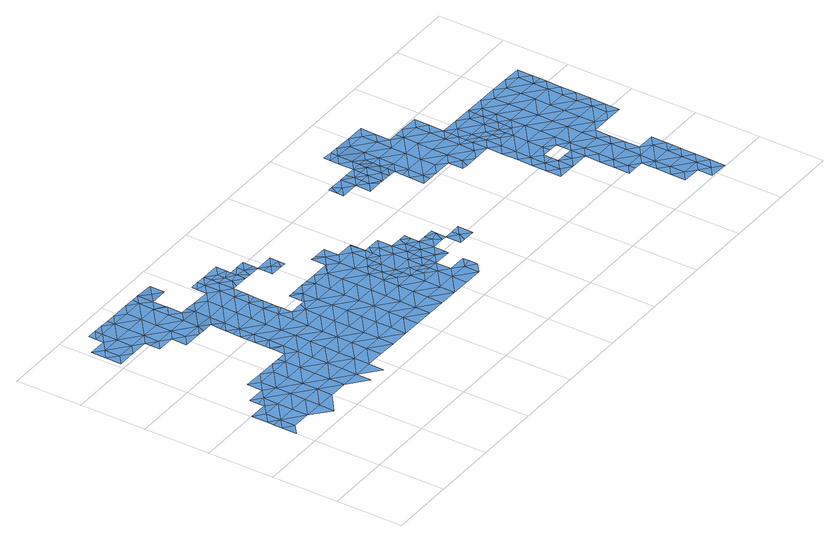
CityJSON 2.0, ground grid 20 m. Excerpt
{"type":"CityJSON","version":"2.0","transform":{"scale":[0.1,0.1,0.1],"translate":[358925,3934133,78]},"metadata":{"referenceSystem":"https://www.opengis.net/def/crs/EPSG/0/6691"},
"CityObjects":{
"waterbody1":{"type":"WaterBody","attributes":{"name":"9","class":"1140","function":"1","WaterBodyRiverFloodingRiskAttribute.description":"5","WaterBodyRiverFloodingRiskAttribute.rankOrg":"1","WaterBodyRiverFloodingRiskAttribute.adminType":"2","WaterBodyRiverFloodingRiskAttribute.scale":"L1"},"geometry":[{"type":"MultiSurface","lod":"1","boundaries":[[[0,1,2]],[[2,3,4]],[[2,1,3]],[[5,4,3]],[[5,6,7]],[[5,3,6]],[[3,1,8]],[[9,7,6]],[[10,6,3]],[[8,11,3]],[[3,11,10]],[[9,6,10]],[[9,12,13]],[[8,14,11]],[[12,9,10]],[[15,13,12]],[[16,14,8]],[[17,10,11]],[[8,18,16]],[[14,17,11]],[[17,12,10]],[[19,15,12]],[[17,20,12]],[[12,20,19]],[[16,18,21]],[[21,22,16]],[[22,17,14]],[[19,23,24]],[[14,16,22]],[[25,26,27]],[[19,20,23]],[[28,26,25]],[[17,29,20]],[[26,30,27]],[[23,31,24]],[[27,30,32]],[[29,17,22]],[[29,33,20]],[[20,34,23]],[[21,35,22]],[[36,30,26]],[[37,32,30]],[[34,31,23]],[[28,36,26]],[[22,38,29]],[[20,33,34]],[[39,37,30]],[[36,39,30]],[[38,22,35]],[[40,36,28]],[[38,41,29]],[[29,42,33]],[[37,43,44]],[[39,43,37]],[[31,34,45]],[[44,46,47]],[[29,41,42]],[[48,39,36]],[[49,50,35]],[[51,52,53]],[[34,33,54]],[[46,44,43]],[[53,52,40]],[[38,35,50]],[[34,54,45]],[[33,42,54]],[[50,55,38]],[[36,40,48]],[[48,56,39]],[[39,57,43]],[[58,46,43]],[[54,59,45]],[[52,51,60]],[[40,52,48]],[[56,57,39]],[[41,38,61]],[[57,58,43]],[[61,38,55]],[[42,41,61]],[[62,48,52]],[[63,59,54]],[[64,65,60]],[[52,60,62]],[[42,61,66]],[[54,42,67]],[[64,68,65]],[[48,69,56]],[[70,58,57]],[[71,72,50]],[[54,67,63]],[[60,65,62]],[[55,72,61]],[[42,66,67]],[[69,57,56]],[[50,73,71]],[[55,50,72]],[[74,48,62]],[[57,75,70]],[[63,76,77]],[[72,78,61]],[[61,79,66]],[[48,74,69]],[[77,76,80]],[[69,81,57]],[[63,67,76]],[[78,79,61]],[[82,83,80]],[[62,65,84]],[[65,68,84]],[[57,81,75]],[[85,84,68]],[[66,86,67]],[[62,87,74]],[[83,82,88]],[[82,80,76]],[[89,90,88]],[[91,72,71]],[[67,92,76]],[[62,84,87]],[[88,82,89]],[[86,66,79]],[[93,90,89]],[[85,94,84]],[[95,96,93]],[[97,78,72]],[[98,99,74]],[[96,95,100]],[[74,87,98]],[[69,74,99]],[[69,101,81]],[[91,97,72]],[[75,81,102]],[[93,89,95]],[[92,67,86]],[[82,76,92]],[[71,103,91]],[[104,79,78]],[[100,105,106]],[[99,101,69]],[[94,107,84]],[[82,108,89]],[[106,105,94]],[[84,109,87]],[[104,86,79]],[[100,95,105]],[[108,82,92]],[[89,110,95]],[[98,87,111]],[[102,81,101]],[[94,105,107]],[[98,112,99]],[[78,97,104]],[[86,113,92]],[[110,89,108]],[[114,105,95]],[[84,107,109]],[[101,115,102]],[[111,87,109]],[[98,111,112]],[[91,103,116]],[[117,97,91]],[[118,99,112]],[[99,119,101]],[[113,86,104]],[[92,120,108]],[[121,95,110]],[[116,117,91]],[[122,107,105]],[[111,109,123]],[[99,118,119]],[[120,92,113]],[[95,121,114]],[[124,101,119]],[[115,101,124]],[[125,123,109]],[[104,97,126]],[[127,128,108]],[[126,97,117]],[[129,113,104]],[[105,114,122]],[[130,124,119]],[[108,120,127]],[[110,108,128]],[[131,125,109]],[[109,107,131]],[[132,117,116]],[[128,133,110]],[[134,104,126]],[[107,122,131]],[[113,135,120]],[[121,110,133]],[[130,136,124]],[[129,135,113]],[[133,137,121]],[[130,119,138]],[[104,134,129]],[[117,139,126]],[[120,140,127]],[[114,121,137]],[[141,128,127]],[[137,142,114]],[[143,125,131]],[[117,132,144]],[[140,141,127]],[[126,145,134]],[[122,114,142]],[[130,138,136]],[[146,133,128]],[[139,145,126]],[[147,146,128]],[[147,128,141]],[[117,144,139]],[[142,148,122]],[[120,135,140]],[[134,149,129]],[[131,122,148]],[[150,137,133]],[[151,150,133]],[[152,144,132]],[[133,146,151]],[[129,153,135]],[[143,131,148]],[[154,141,140]],[[155,142,137]],[[149,134,145]],[[149,153,129]],[[153,140,135]],[[156,155,137]],[[157,139,144]],[[156,137,150]],[[158,159,143]],[[148,158,143]],[[155,160,142]],[[161,148,142]],[[152,157,144]],[[159,162,163]],[[160,161,142]],[[140,164,154]],[[132,165,152]],[[166,145,139]],[[158,162,159]],[[153,167,140]],[[168,158,148]],[[166,149,145]],[[161,168,148]],[[140,167,164]],[[168,169,158]],[[164,170,171]],[[169,172,158]],[[139,157,166]],[[149,173,153]],[[174,168,161]],[[162,158,172]],[[171,170,175]],[[174,161,176]],[[152,165,177]],[[178,157,152]],[[164,167,170]],[[173,149,166]],[[153,179,167]],[[175,170,180]],[[177,178,152]],[[181,168,174]],[[176,182,174]],[[179,153,173]],[[178,183,157]],[[182,184,174]],[[166,157,183]],[[180,170,185]],[[186,187,167]],[[181,174,184]],[[183,188,166]],[[187,185,170]],[[166,189,173]],[[167,179,186]],[[170,167,187]],[[190,181,184]],[[191,178,177]],[[173,192,179]],[[189,192,173]],[[166,188,189]],[[185,187,193]],[[179,194,186]],[[192,194,179]],[[178,191,195]],[[183,178,196]],[[197,193,187]],[[186,198,187]],[[196,199,183]],[[178,195,196]],[[200,189,188]],[[188,183,199]],[[198,197,187]],[[191,201,195]],[[202,192,189]],[[186,194,198]],[[200,188,199]],[[200,202,189]],[[195,203,196]],[[192,202,194]],[[204,197,198]],[[203,195,201]],[[196,205,199]],[[194,206,198]],[[203,205,196]],[[207,200,199]],[[206,194,202]],[[208,207,199]],[[204,198,209]],[[210,211,200]],[[200,211,202]],[[210,200,207]],[[208,199,205]],[[201,212,203]],[[209,198,213]],[[198,206,213]],[[211,214,202]],[[215,212,201]],[[214,216,202]],[[217,205,203]],[[218,219,209]],[[206,202,216]],[[220,207,208]],[[221,208,205]],[[212,217,203]],[[209,213,218]],[[217,221,205]],[[222,219,218]],[[223,220,208]],[[224,223,208]],[[208,221,224]],[[206,216,225]],[[218,226,222]],[[218,213,227]],[[213,206,228]],[[227,226,218]],[[225,216,229]],[[215,230,212]],[[206,225,228]],[[231,221,217]],[[227,213,228]],[[212,232,217]],[[229,233,225]],[[234,231,217]],[[232,234,217]],[[235,236,225]],[[225,236,228]],[[225,233,235]],[[232,212,237]],[[212,230,237]],[[227,228,238]],[[236,238,228]],[[230,239,237]],[[240,238,236]],[[232,237,241]],[[242,237,239]],[[241,237,242]]]}]},
"waterbody2":{"type":"WaterBody","attributes":{"name":"9","class":"1140","function":"1","WaterBodyRiverFloodingRiskAttribute.description":"5","WaterBodyRiverFloodingRiskAttribute.rankOrg":"3","WaterBodyRiverFloodingRiskAttribute.adminType":"2","WaterBodyRiverFloodingRiskAttribute.scale":"L1"},"geometry":[{"type":"MultiSurface","lod":"1","boundaries":[[[243,169,181]],[[172,169,243]],[[172,243,244]],[[244,243,245]],[[181,169,168]],[[181,245,243]],[[245,181,190]]]}]},
"waterbody3":{"type":"WaterBody","attributes":{"name":"9","class":"1140","function":"1","WaterBodyRiverFloodingRiskAttribute.description":"5","WaterBodyRiverFloodingRiskAttribute.rankOrg":"2","WaterBodyRiverFloodingRiskAttribute.adminType":"2","WaterBodyRiverFloodingRiskAttribute.scale":"L1"},"geometry":[{"type":"MultiSurface","lod":"1","boundaries":[[[246,247,248]],[[249,246,248]],[[250,246,249]],[[251,246,250]],[[251,184,246]],[[246,184,247]],[[190,184,251]],[[182,247,184]]]}]},
"waterbody4":{"type":"WaterBody","attributes":{"name":"9","class":"1140","function":"1","WaterBodyRiverFloodingRiskAttribute.description":"5","WaterBodyRiverFloodingRiskAttribute.rankOrg":"1","WaterBodyRiverFloodingRiskAttribute.adminType":"2","WaterBodyRiverFloodingRiskAttribute.scale":"L1"},"geometry":[{"type":"MultiSurface","lod":"1","boundaries":[[[252,253,254]],[[255,253,256]],[[257,254,253]],[[253,255,248]],[[248,257,253]],[[256,252,258]],[[253,252,256]]]}]},
"waterbody5":{"type":"WaterBody","attributes":{"name":"9","class":"1140","function":"1","WaterBodyRiverFloodingRiskAttribute.description":"5","WaterBodyRiverFloodingRiskAttribute.rankOrg":"2","WaterBodyRiverFloodingRiskAttribute.adminType":"2","WaterBodyRiverFloodingRiskAttribute.scale":"L1"},"geometry":[{"type":"MultiSurface","lod":"1","boundaries":[[[259,260,261]],[[262,263,264]],[[264,223,224]],[[210,220,265]],[[223,264,266]],[[267,233,229]],[[235,233,268]],[[266,269,270]],[[269,271,272]],[[272,260,259]],[[265,267,211]],[[271,273,272]],[[216,214,267]],[[274,236,235]],[[268,274,235]],[[233,270,268]],[[275,269,266]],[[269,276,270]],[[276,269,272]],[[276,272,259]],[[260,272,273]],[[263,275,266]],[[214,211,267]],[[210,265,211]],[[220,210,207]],[[220,223,265]],[[265,223,266]],[[229,216,267]],[[265,266,270]],[[265,270,267]],[[274,268,277]],[[268,276,277]],[[221,231,224]],[[224,231,264]],[[234,264,231]],[[234,262,264]],[[267,270,233]],[[264,263,266]],[[268,270,276]]]}]},
"waterbody6":{"type":"WaterBody","attributes":{"name":"9","class":"1140","function":"1","WaterBodyRiverFloodingRiskAttribute.description":"5","WaterBodyRiverFloodingRiskAttribute.rankOrg":"1","WaterBodyRiverFloodingRiskAttribute.adminType":"2","WaterBodyRiverFloodingRiskAttribute.scale":"L1"},"geometry":[{"type":"MultiSurface","lod":"1","boundaries":[[[273,271,278]],[[275,278,269]],[[271,269,278]],[[275,263,278]],[[262,279,263]],[[262,234,279]],[[280,279,281]],[[279,278,263]],[[282,278,279]],[[273,278,282]],[[280,282,279]],[[234,281,279]]]}]},
"waterbody7":{"type":"WaterBody","attributes":{"name":"9","class":"1140","function":"1","WaterBodyRiverFloodingRiskAttribute.description":"5","WaterBodyRiverFloodingRiskAttribute.rankOrg":"2","WaterBodyRiverFloodingRiskAttribute.adminType":"2","WaterBodyRiverFloodingRiskAttribute.scale":"L1"},"geometry":[{"type":"MultiSurface","lod":"1","boundaries":[[[283,284,285]],[[286,283,287]],[[287,283,285]],[[284,273,285]],[[284,283,288]],[[273,282,285]],[[287,285,282]]]}]},
"waterbody8":{"type":"WaterBody","attributes":{"name":"9","class":"1140","function":"1","WaterBodyRiverFloodingRiskAttribute.description":"5","WaterBodyRiverFloodingRiskAttribute.rankOrg":"2","WaterBodyRiverFloodingRiskAttribute.adminType":"2","WaterBodyRiverFloodingRiskAttribute.scale":"L1"},"geometry":[{"type":"MultiSurface","lod":"1","boundaries":[[[289,290,291]],[[292,293,291]],[[286,291,294]],[[289,291,286]],[[291,293,294]],[[290,292,291]]]}]},
"waterbody9":{"type":"WaterBody","attributes":{"name":"9","class":"1140","function":"1","WaterBodyRiverFloodingRiskAttribute.description":"5","WaterBodyRiverFloodingRiskAttribute.rankOrg":"1","WaterBodyRiverFloodingRiskAttribute.adminType":"2","WaterBodyRiverFloodingRiskAttribute.scale":"L1"},"geometry":[{"type":"MultiSurface","lod":"1","boundaries":[[[295,296,297]],[[295,297,298]],[[299,300,301]],[[302,303,300]],[[304,305,295]],[[296,300,297]],[[295,298,304]],[[299,297,300]],[[296,295,305]],[[306,301,300]],[[300,303,306]],[[296,302,300]],[[304,298,307]]]}]},
"waterbody10":{"type":"WaterBody","attributes":{"name":"9","class":"1140","function":"1","WaterBodyRiverFloodingRiskAttribute.description":"5","WaterBodyRiverFloodingRiskAttribute.rankOrg":"2","WaterBodyRiverFloodingRiskAttribute.adminType":"2","WaterBodyRiverFloodingRiskAttribute.scale":"L1"},"geometry":[{"type":"MultiSurface","lod":"1","boundaries":[[[308,309,310]],[[309,311,303]],[[312,313,314]],[[301,306,311]],[[311,306,303]],[[302,296,315]],[[308,310,316]],[[309,303,317]],[[302,315,303]],[[318,315,296]],[[319,315,318]],[[319,317,315]],[[315,317,303]],[[308,320,309]],[[320,311,309]],[[320,314,311]],[[313,311,314]],[[313,301,311]],[[317,310,309]]]}]},
"waterbody11":{"type":"WaterBody","attributes":{"name":"9","class":"1140","function":"1","WaterBodyRiverFloodingRiskAttribute.description":"5","WaterBodyRiverFloodingRiskAttribute.rankOrg":"1","WaterBodyRiverFloodingRiskAttribute.adminType":"2","WaterBodyRiverFloodingRiskAttribute.scale":"L1"},"geometry":[{"type":"MultiSurface","lod":"1","boundaries":[[[321,322,323]],[[322,321,324]],[[322,324,325]],[[326,327,328]],[[325,329,330]],[[331,332,333]],[[331,333,334]],[[329,334,333]],[[335,334,329]],[[336,334,335]],[[334,336,337]],[[338,337,336]],[[337,338,339]],[[339,338,340]],[[340,338,341]],[[340,341,342]],[[343,344,345]],[[345,346,343]],[[343,346,347]],[[346,348,347]],[[348,346,349]],[[348,349,350]],[[351,350,349]],[[352,353,354]],[[355,326,328]],[[355,328,356]],[[357,358,359]],[[360,361,362]],[[357,363,358]],[[364,365,366]],[[367,366,368]],[[367,368,369]],[[370,371,372]],[[367,373,374]],[[375,373,376]],[[376,377,378]],[[379,380,378]],[[356,381,379]],[[356,328,381]],[[382,383,384]],[[382,384,385]],[[378,380,386]],[[387,384,388]],[[389,390,391]],[[388,392,393]],[[391,394,389]],[[375,389,394]],[[390,389,395]],[[395,389,375]],[[386,395,378]],[[376,378,395]],[[376,395,375]],[[375,374,373]],[[366,367,364]],[[364,367,374]],[[396,351,397]],[[398,399,400]],[[401,402,397]],[[326,402,401]],[[326,401,403]],[[403,401,404]],[[404,401,405]],[[406,404,405]],[[407,404,406]],[[408,404,407]],[[409,410,355]],[[409,355,356]],[[411,412,413]],[[413,414,411]],[[415,411,414]],[[415,341,411]],[[344,416,406]],[[416,417,407]],[[417,418,407]],[[407,418,419]],[[379,409,356]],[[378,409,379]],[[408,407,419]],[[420,352,409]],[[378,420,409]],[[377,420,378]],[[421,422,423]],[[424,420,377]],[[424,377,372]],[[377,370,372]],[[370,377,376]],[[373,370,376]],[[367,370,373]],[[367,369,370]],[[370,369,371]],[[371,369,425]],[[425,369,368]],[[425,368,426]],[[426,368,362]],[[360,362,368]],[[366,360,368]],[[427,360,366]],[[427,366,365]],[[361,363,362]],[[357,362,363]],[[428,429,362]],[[428,362,357]],[[430,431,432]],[[431,433,428]],[[410,434,355]],[[431,428,432]],[[432,428,357]],[[359,432,357]],[[435,432,359]],[[436,435,359]],[[421,437,438]],[[358,436,359]],[[426,439,440]],[[439,426,429]],[[439,429,441]],[[433,441,429]],[[442,430,443]],[[444,442,443]],[[351,349,397]],[[355,434,326]],[[445,324,321]],[[325,324,329]],[[349,346,345]],[[345,344,406]],[[342,341,415]],[[411,341,338]],[[435,444,443]],[[443,430,432]],[[336,446,338]],[[337,331,334]],[[445,301,447]],[[433,429,428]],[[429,426,362]],[[448,336,335]],[[324,335,329]],[[330,329,333]],[[332,330,333]],[[449,450,451]],[[449,452,450]],[[452,453,450]],[[453,452,316]],[[308,316,454]],[[402,455,397]],[[349,345,405]],[[349,405,397]],[[440,425,426]],[[403,404,408]],[[326,403,327]],[[405,401,397]],[[456,457,458]],[[459,456,458]],[[460,456,459]],[[460,459,399]],[[449,461,452]],[[462,463,464]],[[463,462,465]],[[434,402,326]],[[466,465,462]],[[467,466,462]],[[451,468,449]],[[420,424,352]],[[409,352,410]],[[435,443,432]],[[345,406,405]],[[406,416,407]],[[408,419,469]],[[470,414,413]],[[412,471,413]],[[412,461,471]],[[452,454,316]],[[336,448,446]],[[454,320,308]],[[314,448,312]],[[449,468,472]],[[473,472,466]],[[473,466,467]],[[462,474,467]],[[464,474,462]],[[474,464,460]],[[475,460,399]],[[459,400,399]],[[476,459,458]],[[458,457,383]],[[335,312,448]],[[445,447,324]],[[447,335,324]],[[335,447,312]],[[313,312,447]],[[301,313,447]],[[314,320,448]],[[454,448,320]],[[448,454,446]],[[446,454,452]],[[461,446,452]],[[412,446,461]],[[446,412,338]],[[411,338,412]],[[397,455,396]],[[396,455,437]],[[438,437,455]],[[402,438,455]],[[438,402,434]],[[421,438,422]],[[422,438,434]],[[410,422,434]],[[422,410,352]],[[352,354,422]],[[423,422,354]],[[423,354,477]],[[353,477,354]],[[424,353,352]],[[384,383,388]],[[457,478,383]],[[383,478,388]],[[478,392,388]],[[392,479,393]],[[394,393,479]],[[393,394,391]],[[393,391,388]],[[387,388,391]],[[385,380,382]],[[379,382,380]],[[379,381,382]],[[382,381,383]],[[381,458,383]],[[381,476,458]],[[328,476,381]],[[480,476,328]],[[327,481,482]],[[483,484,398]],[[475,474,460]],[[485,474,475]],[[485,467,474]],[[473,449,472]],[[473,461,449]],[[467,461,473]],[[471,461,467]],[[471,467,485]],[[471,485,413]],[[486,470,413]],[[486,413,485]],[[487,486,485]],[[475,487,485]],[[480,488,476]],[[459,476,400]],[[488,400,476]],[[398,484,399]],[[484,475,399]],[[403,408,327]],[[408,481,327]],[[469,481,408]],[[482,480,327]],[[327,480,328]]]}]},
"waterbody12":{"type":"WaterBody","attributes":{"name":"9","class":"1140","function":"1","WaterBodyRiverFloodingRiskAttribute.description":"5","WaterBodyRiverFloodingRiskAttribute.rankOrg":"2","WaterBodyRiverFloodingRiskAttribute.adminType":"2","WaterBodyRiverFloodingRiskAttribute.scale":"L1"},"geometry":[{"type":"MultiSurface","lod":"1","boundaries":[[[469,489,481]],[[489,490,483]],[[482,491,480]],[[488,480,491]],[[489,483,491]],[[487,475,484]],[[492,493,494]],[[481,489,491]],[[398,488,491]],[[486,493,470]],[[487,484,490]],[[490,493,486]],[[490,486,487]],[[484,483,490]],[[491,483,398]],[[481,491,482]],[[400,488,398]],[[414,470,493]],[[492,414,493]],[[417,492,494]],[[418,417,494]],[[490,489,493]],[[419,418,494]],[[419,494,489]],[[419,489,469]],[[489,494,493]]]}]}
},
"vertices":[
[2,261,8],[31,284,8],[3,307,8],[32,330,8],[3,332,8],[4,353,8],[32,376,8],[4,400,8],[88,283,8],[61,399,8],[89,375,8],[88,329,8],[90,421,8],[61,418,8],[145,328,8],[62,445,8],[144,282,8],[146,374,8],[143,236,8],[118,444,8],[146,420,8],[201,281,8],[202,327,8],[147,467,8],[119,490,8],[11,815,12],[40,838,12],[12,862,12],[68,815,12],[202,373,8],[40,884,12],[176,489,8],[12,908,12],[203,419,8],[204,466,8],[258,280,8],[96,837,12],[69,907,12],[258,326,8],[97,883,12],[124,814,12],[259,372,8],[260,419,8],[98,930,12],[69,931,12],[232,488,8],[98,953,12],[70,953,12],[153,836,12],[313,233,8],[314,279,8],[124,767,12],[152,790,12],[124,797,12],[260,465,8],[315,325,8],[154,883,12],[154,929,12],[126,952,12],[259,488,8],[180,767,12],[316,371,8],[209,789,12],[289,487,8],[179,720,12],[208,743,12],[316,418,8],[317,464,8],[236,719,12],[210,882,12],[155,952,12],[371,278,8],[372,324,8],[370,232,8],[210,835,12],[183,951,12],[318,510,8],[290,525,8],[372,371,8],[373,417,8],[290,534,8],[211,928,12],[319,556,8],[290,547,8],[265,742,12],[258,719,11],[374,463,8],[266,788,12],[291,580,8],[319,603,8],[291,606,8],[428,323,8],[375,509,8],[291,626,8],[293,719,10],[320,649,8],[292,649,8],[429,370,8],[266,835,12],[267,881,12],[292,672,8],[268,927,12],[240,951,12],[428,277,8],[430,416,8],[321,695,8],[292,688,9],[321,741,9],[375,555,8],[322,787,9],[376,602,8],[294,811,11],[295,857,12],[430,462,8],[377,694,8],[273,950,12],[484,276,8],[485,323,8],[295,862,12],[296,903,11],[431,508,8],[377,648,8],[378,740,9],[317,811,11],[296,950,11],[351,810,9],[486,369,8],[432,555,8],[433,601,8],[487,461,8],[324,926,9],[379,787,9],[541,275,8],[433,647,8],[486,415,8],[488,507,8],[353,949,9],[434,693,8],[352,903,9],[542,368,8],[489,554,8],[461,577,8],[435,739,9],[408,809,9],[542,322,8],[543,414,8],[461,623,8],[461,611,8],[436,786,9],[544,460,8],[462,670,8],[462,638,8],[598,321,8],[544,507,8],[500,577,8],[463,716,9],[462,698,9],[599,367,8],[436,832,9],[408,840,9],[463,735,9],[464,762,9],[436,855,9],[408,855,9],[517,576,8],[597,275,8],[600,413,8],[545,553,8],[464,808,9],[465,831,9],[546,599,8],[517,582,8],[465,855,9],[600,459,8],[492,785,9],[518,623,8],[478,762,9],[654,274,8],[655,320,8],[601,506,8],[535,622,8],[493,808,9],[520,761,9],[656,366,8],[521,790,9],[575,622,8],[602,552,8],[603,598,8],[656,412,8],[657,459,8],[521,807,9],[711,273,8],[658,505,8],[597,621,8],[659,551,8],[712,319,8],[712,365,8],[631,621,8],[659,597,8],[713,411,8],[714,458,8],[767,272,8],[714,504,8],[768,318,8],[683,620,8],[769,364,8],[715,550,8],[742,434,8],[770,411,8],[688,620,8],[742,457,8],[742,480,8],[825,317,8],[716,596,8],[743,503,8],[824,271,8],[743,527,8],[826,363,8],[717,643,8],[689,666,8],[770,434,8],[798,387,8],[704,666,8],[798,433,8],[798,410,8],[772,549,8],[745,665,8],[745,619,8],[773,595,8],[771,526,8],[881,270,8],[826,387,8],[854,340,8],[800,526,8],[854,386,8],[800,549,8],[801,572,8],[882,316,8],[798,618,8],[909,293,8],[801,618,8],[910,339,8],[910,321,8],
[493,831,9],[522,854,9],[521,821,9],
[549,784,9],[540,761,9],[577,760,9],[577,774,9],[578,807,9],[550,807,9],
[615,713,9],[605,737,9],[576,714,9],[633,759,9],[633,733,9],[577,741,9],[633,713,9],
[893,524,8],[913,503,8],[913,524,8],[855,409,8],[855,432,8],[826,410,8],[770,457,8],[827,456,8],[771,503,8],[829,548,8],[856,479,8],[828,502,8],[884,478,8],[884,501,8],[912,478,8],[817,572,8],[855,455,8],[856,525,8],[857,571,8],
[884,455,8],[883,409,8],[911,395,8],[911,385,8],[912,431,8],
[969,462,8],[938,477,8],[940,454,8],[968,431,8],[953,431,8],[969,477,8],
[968,384,8],[985,384,8],[996,407,8],[1024,383,8],[1025,430,8],[996,430,8],
[1002,777,12],[1030,753,12],[1031,799,12],[988,800,12],[1054,799,12],[1059,776,12],[1088,798,12],[1058,753,12],[1087,752,12],[974,771,12],[973,754,12],[1087,775,12],[974,800,12],
[1143,728,10],[1115,729,12],[1119,706,10],[1115,775,12],[1144,798,10],[1116,798,12],[1144,774,10],[1058,730,12],[1143,705,9],[1086,706,12],[1029,707,12],[1072,706,12],[1143,751,10],
[1089,873,12],[1120,890,11],[1089,891,12],[1117,867,12],[1146,890,11],[1565,537,8],[1509,584,8],[1508,538,8],[1174,866,9],[1202,889,9],[1258,842,9],[1259,888,9],[1230,866,9],[1230,819,9],[1173,820,9],[1229,773,9],[1257,796,9],[1285,772,9],[1284,795,9],[1314,795,9],[1342,771,9],[1371,794,9],[1653,697,8],[1596,698,8],[1624,674,8],[1681,674,8],[1709,696,8],[1709,650,8],[1680,627,8],[1708,625,8],[1708,604,8],[1620,397,8],[1648,374,8],[1676,396,8],[1564,490,8],[1508,491,8],[1559,121,8],[1530,98,8],[1558,75,8],[1531,190,8],[1531,167,8],[1559,167,8],[1531,144,8],[1475,238,8],[1475,191,8],[1503,214,8],[1504,260,8],[1560,213,8],[1561,259,8],[1561,306,8],[1589,282,8],[1590,328,8],[1505,306,8],[1476,284,8],[1477,330,8],[1506,353,8],[1562,352,8],[1506,399,8],[1507,445,8],[1478,422,8],[1451,492,8],[1450,446,8],[1394,447,8],[1422,423,8],[1450,423,8],[1478,399,8],[1421,400,8],[1393,401,8],[1449,354,8],[1449,377,8],[1421,377,8],[1364,378,8],[1392,354,8],[1420,331,8],[1478,376,8],[1707,558,8],[1679,581,8],[1424,585,8],[1396,586,8],[1424,562,8],[1623,582,8],[1622,536,8],[1566,583,8],[1567,629,8],[1623,628,8],[1567,675,8],[1511,676,8],[1510,630,8],[1564,444,8],[1620,443,8],[1341,725,9],[1285,726,9],[1341,679,8],[1369,702,8],[1370,748,9],[1539,699,8],[1483,700,8],[1482,677,8],[1482,654,8],[1563,398,8],[1706,465,8],[1677,442,8],[1705,419,8],[1591,374,8],[1589,236,8],[1617,212,8],[1503,191,8],[1615,120,8],[1616,166,8],[1642,50,8],[1643,96,8],[1614,74,8],[1644,142,8],[1621,490,8],[1586,51,8],[1529,52,8],[1706,511,8],[1678,489,8],[1645,189,8],[1645,235,8],[1644,169,8],[1642,4,8],[1614,27,8],[1585,5,8],[1088,845,12],[1228,727,9],[1116,821,12],[1172,774,9],[1170,635,8],[1142,659,8],[1141,613,8],[1171,682,8],[1142,680,8],[1171,728,9],[1678,535,8],[1366,517,8],[1366,470,8],[1394,493,8],[1395,539,8],[1367,563,8],[1227,681,8],[1283,587,8],[1273,564,8],[1311,564,8],[1254,565,8],[1255,611,8],[1283,634,8],[1168,612,8],[1482,630,8],[1369,678,8],[1284,680,8],[1198,612,8],[1227,634,8],[1339,586,8],[1368,609,8],[1452,538,8],[1704,373,8],[1365,424,8],[1364,332,8],[1480,561,8],[1481,607,8],[1481,584,8],[1425,608,8],[1396,609,8],[1340,633,8],[1369,655,8],[1368,632,8],[1452,562,8],
[1453,631,8],[1397,632,8],[1453,585,8],[1426,701,8],[1397,678,8],[1454,677,8]
]}
